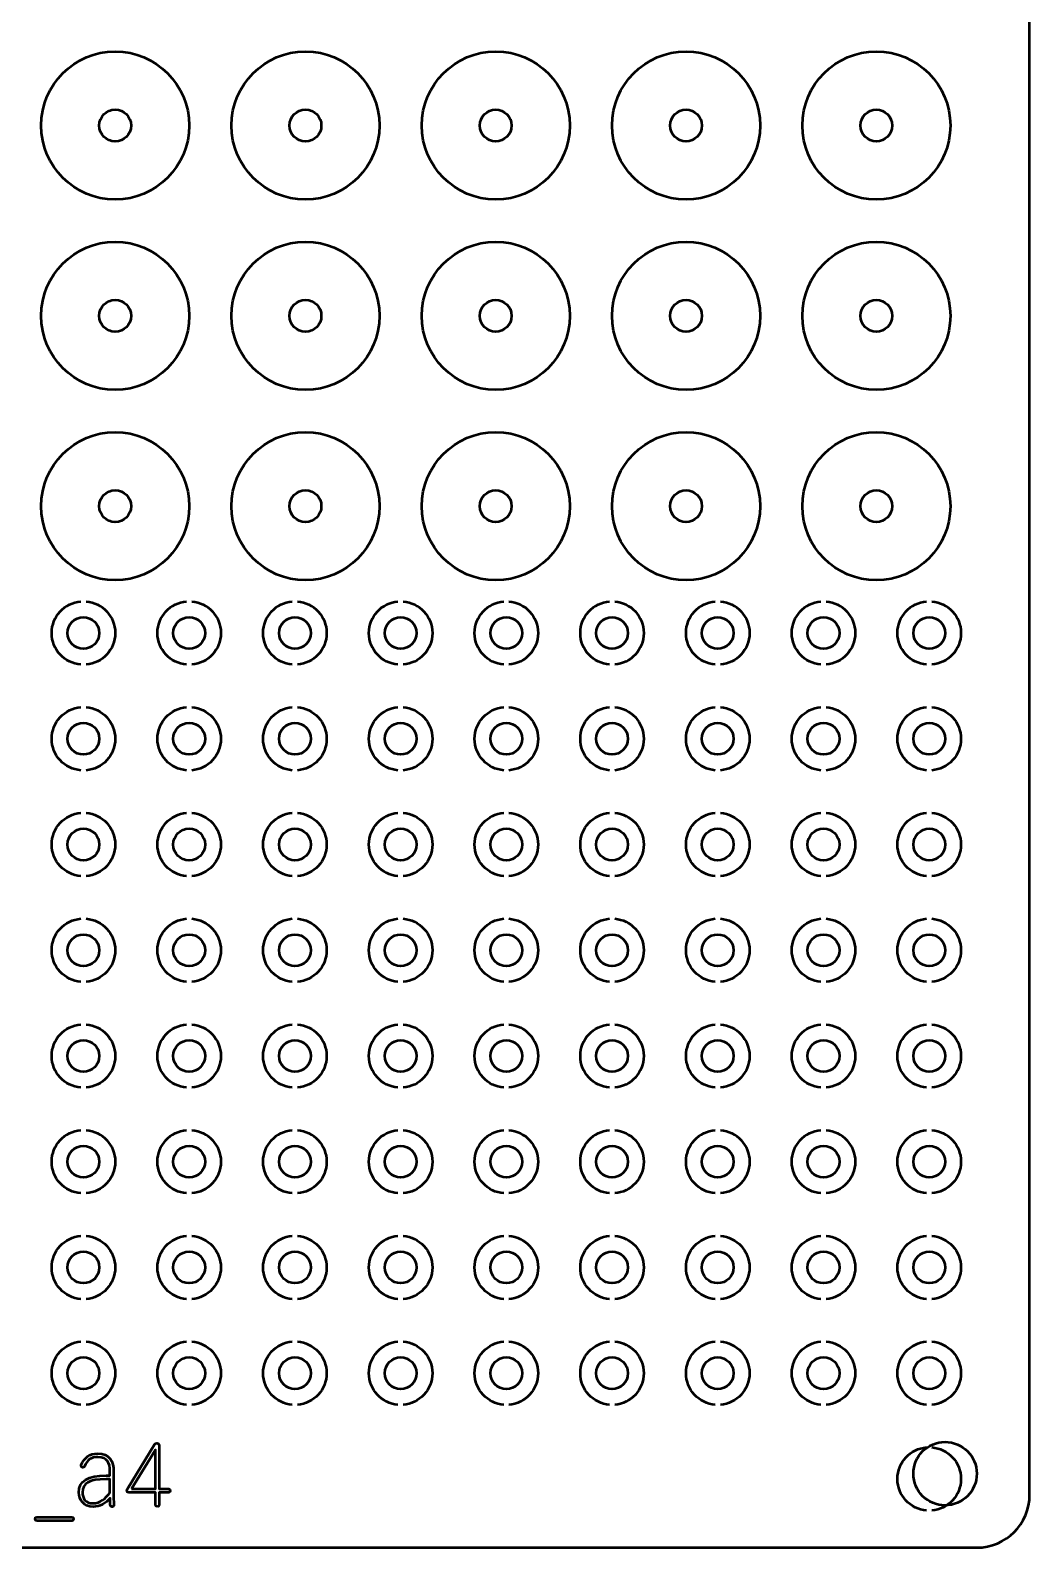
# Model space of a CAD drawing. Header units: centimetres. Extents: x -10.4 to 10.5, y -14.9 to 14.9.
# Drawn here: x 1.05 to 10.5, y -14.95 to -0.6 of the extents above; entities that cross this region are included whole.
import ezdxf

# ---------------------------------------------------------------- set-up
doc = ezdxf.new("R2010")
doc.units = ezdxf.units.CM
doc.header["$MEASUREMENT"] = 0
doc.layers.add('Layer 1', color=7, linetype='Continuous')

msp = doc.modelspace()

# ---------------------------------------------------------------- linework, layer by layer
at = {"layer": 'Layer 1', "color": 3, "lineweight": 53}
for centre in [(1.85, -1.5), (3.65, -1.5), (5.45, -1.5), (7.25, -1.5), (9.05, -1.5), (1.85, -3.3), (3.65, -3.3), (5.45, -3.3), (7.25, -3.3), (9.05, -3.3), (1.85, -5.1), (3.65, -5.1), (5.45, -5.1), (7.25, -5.1), (9.05, -5.1)]:
    msp.add_ellipse(centre, major_axis=(0, 0.7), ratio=1, dxfattribs=at)
at = {"layer": 'Layer 1', "lineweight": 53}
for centre, major_axis in [((1.85, -1.5), (0, 0.15)), ((3.65, -1.5), (0, 0.15)), ((5.45, -1.5), (0, 0.15)), ((7.25, -1.5), (0, 0.15)), ((9.05, -1.5), (0, 0.15)), ((1.85, -3.3), (0, 0.15)), ((3.65, -3.3), (0, 0.15)), ((5.45, -3.3), (0, 0.15)), ((7.25, -3.3), (0, 0.15)), ((9.05, -3.3), (0, 0.15)), ((1.85, -5.1), (0, 0.15)), ((3.65, -5.1), (0, 0.15)), ((5.45, -5.1), (0, 0.15)), ((7.25, -5.1), (0, 0.15)), ((9.05, -5.1), (0, 0.15)), ((1.55, -6.3), (0, 0.15)), ((2.55, -6.3), (0, 0.15)), ((3.55, -6.3), (0, 0.15)), ((4.55, -6.3), (0, 0.15)), ((5.55, -6.3), (0, 0.15)), ((6.55, -6.3), (0, 0.15)), ((7.55, -6.3), (0, 0.15)), ((8.55, -6.3), (0, 0.15)), ((9.55, -6.3), (0, 0.15)), ((1.55, -7.3), (0, 0.15)), ((2.55, -7.3), (0, 0.15)), ((3.55, -7.3), (0, 0.15)), ((4.55, -7.3), (0, 0.15)), ((5.55, -7.3), (0, 0.15)), ((6.55, -7.3), (0, 0.15)), ((7.55, -7.3), (0, 0.15)), ((8.55, -7.3), (0, 0.15)), ((9.55, -7.3), (0, 0.15)), ((1.55, -8.3), (0, 0.15)), ((2.55, -8.3), (0, 0.15)), ((3.55, -8.3), (0, 0.15)), ((4.55, -8.3), (0, 0.15)), ((5.55, -8.3), (0, 0.15)), ((6.55, -8.3), (0, 0.15)), ((7.55, -8.3), (0, 0.15)), ((8.55, -8.3), (0, 0.15)), ((9.55, -8.3), (0, 0.15)), ((1.55, -9.3), (0, 0.15)), ((2.55, -9.3), (0, 0.15)), ((3.55, -9.3), (0, 0.15)), ((4.55, -9.3), (0, 0.15)), ((5.55, -9.3), (0, 0.15)), ((6.55, -9.3), (0, 0.15)), ((7.55, -9.3), (0, 0.15)), ((8.55, -9.3), (0, 0.15)), ((9.55, -9.3), (0, 0.15)), ((1.55, -10.3), (0, 0.15)), ((2.55, -10.3), (0, 0.15)), ((3.55, -10.3), (0, 0.15)), ((4.55, -10.3), (0, 0.15)), ((5.55, -10.3), (0, 0.15)), ((6.55, -10.3), (0, 0.15)), ((7.55, -10.3), (0, 0.15)), ((8.55, -10.3), (0, 0.15)), ((9.55, -10.3), (0, 0.15)), ((1.55, -11.3), (0, 0.15)), ((2.55, -11.3), (0, 0.15)), ((3.55, -11.3), (0, 0.15)), ((4.55, -11.3), (0, 0.15)), ((5.55, -11.3), (0, 0.15)), ((6.55, -11.3), (0, 0.15)), ((7.55, -11.3), (0, 0.15)), ((8.55, -11.3), (0, 0.15)), ((9.55, -11.3), (0, 0.15)), ((1.55, -12.3), (0, 0.15)), ((2.55, -12.3), (0, 0.15)), ((3.55, -12.3), (0, 0.15)), ((4.55, -12.3), (0, 0.15)), ((5.55, -12.3), (0, 0.15)), ((6.55, -12.3), (0, 0.15)), ((7.55, -12.3), (0, 0.15)), ((8.55, -12.3), (0, 0.15)), ((9.55, -12.3), (0, 0.15)), ((1.55, -13.3), (0, 0.15)), ((2.55, -13.3), (0, 0.15)), ((3.55, -13.3), (0, 0.15)), ((4.55, -13.3), (0, 0.15)), ((5.55, -13.3), (0, 0.15)), ((6.55, -13.3), (0, 0.15)), ((7.55, -13.3), (0, 0.15)), ((8.55, -13.3), (0, 0.15)), ((9.55, -13.3), (0, 0.15)), ((9.7, -14.25), (0, 0.3))]:
    msp.add_ellipse(centre, major_axis=major_axis, ratio=1, dxfattribs=at)
at = {"layer": 'Layer 1', "color": 1, "lineweight": 53}
msp.add_open_spline([(-10.4, -14.45), (-10.4, -14.45), (-10.4, 14.45), (-10.4, 14.45), (-10.4, 14.45), (-10.4, 14.72614), (-10.17614, 14.95), (-9.9, 14.95), (-9.9, 14.95), (-9.9, 14.95), (10, 14.95), (10, 14.95), (10, 14.95), (10.27614, 14.95), (10.5, 14.72614), (10.5, 14.45), (10.5, 14.45), (10.5, 14.45), (10.5, -14.45), (10.5, -14.45), (10.5, -14.45), (10.5, -14.72614), (10.27614, -14.95), (10, -14.95), (10, -14.95), (10, -14.95), (-9.9, -14.95), (-9.9, -14.95), (-9.9, -14.95), (-10.17614, -14.95), (-10.4, -14.72614), (-10.4, -14.45)], degree=3, knots=[0, 0, 0, 0, 0.11111111, 0.11111111, 0.11111111, 0.11111111, 0.22222222, 0.22222222, 0.22222222, 0.22222222, 0.33333333, 0.33333333, 0.33333333, 0.33333333, 0.44444444, 0.44444444, 0.44444444, 0.44444444, 0.55555556, 0.55555556, 0.55555556, 0.55555556, 0.66666667, 0.66666667, 0.66666667, 0.66666667, 0.77777778, 0.77777778, 0.77777778, 0.77777778, 1, 1, 1, 1], dxfattribs=at)
at = {"layer": 'Layer 1', "lineweight": 53}
for points in [[(1.525, -6.59896), (1.37101, -6.58626), (1.25, -6.45727), (1.25, -6.3), (1.25, -6.3), (1.25, -6.14273), (1.37101, -6.01374), (1.525, -6.00104)], [(1.575, -6.00104), (1.72899, -6.01374), (1.85, -6.14273), (1.85, -6.3), (1.85, -6.3), (1.85, -6.45727), (1.72899, -6.58626), (1.575, -6.59896)], [(2.525, -6.59896), (2.37101, -6.58626), (2.25, -6.45727), (2.25, -6.3), (2.25, -6.3), (2.25, -6.14273), (2.37101, -6.01374), (2.525, -6.00104)], [(2.575, -6.00104), (2.72899, -6.01374), (2.85, -6.14273), (2.85, -6.3), (2.85, -6.3), (2.85, -6.45727), (2.72899, -6.58626), (2.575, -6.59896)], [(3.525, -6.59896), (3.37101, -6.58626), (3.25, -6.45727), (3.25, -6.3), (3.25, -6.3), (3.25, -6.14273), (3.37101, -6.01374), (3.525, -6.00104)], [(3.575, -6.00104), (3.72899, -6.01374), (3.85, -6.14273), (3.85, -6.3), (3.85, -6.3), (3.85, -6.45727), (3.72899, -6.58626), (3.575, -6.59896)], [(4.525, -6.59896), (4.37101, -6.58626), (4.25, -6.45727), (4.25, -6.3), (4.25, -6.3), (4.25, -6.14273), (4.37101, -6.01374), (4.525, -6.00104)], [(4.575, -6.00104), (4.72899, -6.01374), (4.85, -6.14273), (4.85, -6.3), (4.85, -6.3), (4.85, -6.45727), (4.72899, -6.58626), (4.575, -6.59896)], [(5.525, -6.59896), (5.37101, -6.58626), (5.25, -6.45727), (5.25, -6.3), (5.25, -6.3), (5.25, -6.14273), (5.37101, -6.01374), (5.525, -6.00104)], [(5.575, -6.00104), (5.72899, -6.01374), (5.85, -6.14273), (5.85, -6.3), (5.85, -6.3), (5.85, -6.45727), (5.72899, -6.58626), (5.575, -6.59896)], [(6.525, -6.59896), (6.37101, -6.58626), (6.25, -6.45727), (6.25, -6.3), (6.25, -6.3), (6.25, -6.14273), (6.37101, -6.01374), (6.525, -6.00104)], [(6.575, -6.00104), (6.72899, -6.01374), (6.85, -6.14273), (6.85, -6.3), (6.85, -6.3), (6.85, -6.45727), (6.72899, -6.58626), (6.575, -6.59896)], [(7.525, -6.59896), (7.37101, -6.58626), (7.25, -6.45727), (7.25, -6.3), (7.25, -6.3), (7.25, -6.14273), (7.37101, -6.01374), (7.525, -6.00104)], [(7.575, -6.00104), (7.72899, -6.01374), (7.85, -6.14273), (7.85, -6.3), (7.85, -6.3), (7.85, -6.45727), (7.72899, -6.58626), (7.575, -6.59896)], [(8.525, -6.59896), (8.37101, -6.58626), (8.25, -6.45727), (8.25, -6.3), (8.25, -6.3), (8.25, -6.14273), (8.37101, -6.01374), (8.525, -6.00104)], [(8.575, -6.00104), (8.72899, -6.01374), (8.85, -6.14273), (8.85, -6.3), (8.85, -6.3), (8.85, -6.45727), (8.72899, -6.58626), (8.575, -6.59896)], [(9.525, -6.59896), (9.37101, -6.58626), (9.25, -6.45727), (9.25, -6.3), (9.25, -6.3), (9.25, -6.14273), (9.37101, -6.01374), (9.525, -6.00104)], [(9.575, -6.00104), (9.72899, -6.01374), (9.85, -6.14273), (9.85, -6.3), (9.85, -6.3), (9.85, -6.45727), (9.72899, -6.58626), (9.575, -6.59896)], [(1.525, -7.59896), (1.37101, -7.58626), (1.25, -7.45727), (1.25, -7.3), (1.25, -7.3), (1.25, -7.14273), (1.37101, -7.01374), (1.525, -7.00104)], [(1.575, -7.00104), (1.72899, -7.01374), (1.85, -7.14273), (1.85, -7.3), (1.85, -7.3), (1.85, -7.45727), (1.72899, -7.58626), (1.575, -7.59896)], [(2.525, -7.59896), (2.37101, -7.58626), (2.25, -7.45727), (2.25, -7.3), (2.25, -7.3), (2.25, -7.14273), (2.37101, -7.01374), (2.525, -7.00104)], [(2.575, -7.00104), (2.72899, -7.01374), (2.85, -7.14273), (2.85, -7.3), (2.85, -7.3), (2.85, -7.45727), (2.72899, -7.58626), (2.575, -7.59896)], [(3.525, -7.59896), (3.37101, -7.58626), (3.25, -7.45727), (3.25, -7.3), (3.25, -7.3), (3.25, -7.14273), (3.37101, -7.01374), (3.525, -7.00104)], [(3.575, -7.00104), (3.72899, -7.01374), (3.85, -7.14273), (3.85, -7.3), (3.85, -7.3), (3.85, -7.45727), (3.72899, -7.58626), (3.575, -7.59896)], [(4.525, -7.59896), (4.37101, -7.58626), (4.25, -7.45727), (4.25, -7.3), (4.25, -7.3), (4.25, -7.14273), (4.37101, -7.01374), (4.525, -7.00104)], [(4.575, -7.00104), (4.72899, -7.01374), (4.85, -7.14273), (4.85, -7.3), (4.85, -7.3), (4.85, -7.45727), (4.72899, -7.58626), (4.575, -7.59896)], [(5.525, -7.59896), (5.37101, -7.58626), (5.25, -7.45727), (5.25, -7.3), (5.25, -7.3), (5.25, -7.14273), (5.37101, -7.01374), (5.525, -7.00104)], [(5.575, -7.00104), (5.72899, -7.01374), (5.85, -7.14273), (5.85, -7.3), (5.85, -7.3), (5.85, -7.45727), (5.72899, -7.58626), (5.575, -7.59896)], [(6.525, -7.59896), (6.37101, -7.58626), (6.25, -7.45727), (6.25, -7.3), (6.25, -7.3), (6.25, -7.14273), (6.37101, -7.01374), (6.525, -7.00104)], [(6.575, -7.00104), (6.72899, -7.01374), (6.85, -7.14273), (6.85, -7.3), (6.85, -7.3), (6.85, -7.45727), (6.72899, -7.58626), (6.575, -7.59896)], [(7.525, -7.59896), (7.37101, -7.58626), (7.25, -7.45727), (7.25, -7.3), (7.25, -7.3), (7.25, -7.14273), (7.37101, -7.01374), (7.525, -7.00104)], [(7.575, -7.00104), (7.72899, -7.01374), (7.85, -7.14273), (7.85, -7.3), (7.85, -7.3), (7.85, -7.45727), (7.72899, -7.58626), (7.575, -7.59896)], [(8.525, -7.59896), (8.37101, -7.58626), (8.25, -7.45727), (8.25, -7.3), (8.25, -7.3), (8.25, -7.14273), (8.37101, -7.01374), (8.525, -7.00104)], [(8.575, -7.00104), (8.72899, -7.01374), (8.85, -7.14273), (8.85, -7.3), (8.85, -7.3), (8.85, -7.45727), (8.72899, -7.58626), (8.575, -7.59896)], [(9.525, -7.59896), (9.37101, -7.58626), (9.25, -7.45727), (9.25, -7.3), (9.25, -7.3), (9.25, -7.14273), (9.37101, -7.01374), (9.525, -7.00104)], [(9.575, -7.00104), (9.72899, -7.01374), (9.85, -7.14273), (9.85, -7.3), (9.85, -7.3), (9.85, -7.45727), (9.72899, -7.58626), (9.575, -7.59896)], [(1.525, -8.59896), (1.37101, -8.58626), (1.25, -8.45727), (1.25, -8.3), (1.25, -8.3), (1.25, -8.14273), (1.37101, -8.01374), (1.525, -8.00104)], [(1.575, -8.00104), (1.72899, -8.01374), (1.85, -8.14273), (1.85, -8.3), (1.85, -8.3), (1.85, -8.45727), (1.72899, -8.58626), (1.575, -8.59896)], [(2.525, -8.59896), (2.37101, -8.58626), (2.25, -8.45727), (2.25, -8.3), (2.25, -8.3), (2.25, -8.14273), (2.37101, -8.01374), (2.525, -8.00104)], [(2.575, -8.00104), (2.72899, -8.01374), (2.85, -8.14273), (2.85, -8.3), (2.85, -8.3), (2.85, -8.45727), (2.72899, -8.58626), (2.575, -8.59896)], [(3.525, -8.59896), (3.37101, -8.58626), (3.25, -8.45727), (3.25, -8.3), (3.25, -8.3), (3.25, -8.14273), (3.37101, -8.01374), (3.525, -8.00104)], [(3.575, -8.00104), (3.72899, -8.01374), (3.85, -8.14273), (3.85, -8.3), (3.85, -8.3), (3.85, -8.45727), (3.72899, -8.58626), (3.575, -8.59896)], [(4.525, -8.59896), (4.37101, -8.58626), (4.25, -8.45727), (4.25, -8.3), (4.25, -8.3), (4.25, -8.14273), (4.37101, -8.01374), (4.525, -8.00104)], [(4.575, -8.00104), (4.72899, -8.01374), (4.85, -8.14273), (4.85, -8.3), (4.85, -8.3), (4.85, -8.45727), (4.72899, -8.58626), (4.575, -8.59896)], [(5.525, -8.59896), (5.37101, -8.58626), (5.25, -8.45727), (5.25, -8.3), (5.25, -8.3), (5.25, -8.14273), (5.37101, -8.01374), (5.525, -8.00104)], [(5.575, -8.00104), (5.72899, -8.01374), (5.85, -8.14273), (5.85, -8.3), (5.85, -8.3), (5.85, -8.45727), (5.72899, -8.58626), (5.575, -8.59896)], [(6.525, -8.59896), (6.37101, -8.58626), (6.25, -8.45727), (6.25, -8.3), (6.25, -8.3), (6.25, -8.14273), (6.37101, -8.01374), (6.525, -8.00104)], [(6.575, -8.00104), (6.72899, -8.01374), (6.85, -8.14273), (6.85, -8.3), (6.85, -8.3), (6.85, -8.45727), (6.72899, -8.58626), (6.575, -8.59896)], [(7.525, -8.59896), (7.37101, -8.58626), (7.25, -8.45727), (7.25, -8.3), (7.25, -8.3), (7.25, -8.14273), (7.37101, -8.01374), (7.525, -8.00104)], [(7.575, -8.00104), (7.72899, -8.01374), (7.85, -8.14273), (7.85, -8.3), (7.85, -8.3), (7.85, -8.45727), (7.72899, -8.58626), (7.575, -8.59896)], [(8.525, -8.59896), (8.37101, -8.58626), (8.25, -8.45727), (8.25, -8.3), (8.25, -8.3), (8.25, -8.14273), (8.37101, -8.01374), (8.525, -8.00104)], [(8.575, -8.00104), (8.72899, -8.01374), (8.85, -8.14273), (8.85, -8.3), (8.85, -8.3), (8.85, -8.45727), (8.72899, -8.58626), (8.575, -8.59896)], [(9.525, -8.59896), (9.37101, -8.58626), (9.25, -8.45727), (9.25, -8.3), (9.25, -8.3), (9.25, -8.14273), (9.37101, -8.01374), (9.525, -8.00104)], [(9.575, -8.00104), (9.72899, -8.01374), (9.85, -8.14273), (9.85, -8.3), (9.85, -8.3), (9.85, -8.45727), (9.72899, -8.58626), (9.575, -8.59896)], [(1.525, -9.59896), (1.37101, -9.58626), (1.25, -9.45727), (1.25, -9.3), (1.25, -9.3), (1.25, -9.14273), (1.37101, -9.01374), (1.525, -9.00104)], [(1.575, -9.00104), (1.72899, -9.01374), (1.85, -9.14273), (1.85, -9.3), (1.85, -9.3), (1.85, -9.45727), (1.72899, -9.58626), (1.575, -9.59896)], [(2.525, -9.59896), (2.37101, -9.58626), (2.25, -9.45727), (2.25, -9.3), (2.25, -9.3), (2.25, -9.14273), (2.37101, -9.01374), (2.525, -9.00104)], [(2.575, -9.00104), (2.72899, -9.01374), (2.85, -9.14273), (2.85, -9.3), (2.85, -9.3), (2.85, -9.45727), (2.72899, -9.58626), (2.575, -9.59896)], [(3.525, -9.59896), (3.37101, -9.58626), (3.25, -9.45727), (3.25, -9.3), (3.25, -9.3), (3.25, -9.14273), (3.37101, -9.01374), (3.525, -9.00104)], [(3.575, -9.00104), (3.72899, -9.01374), (3.85, -9.14273), (3.85, -9.3), (3.85, -9.3), (3.85, -9.45727), (3.72899, -9.58626), (3.575, -9.59896)], [(4.525, -9.59896), (4.37101, -9.58626), (4.25, -9.45727), (4.25, -9.3), (4.25, -9.3), (4.25, -9.14273), (4.37101, -9.01374), (4.525, -9.00104)], [(4.575, -9.00104), (4.72899, -9.01374), (4.85, -9.14273), (4.85, -9.3), (4.85, -9.3), (4.85, -9.45727), (4.72899, -9.58626), (4.575, -9.59896)], [(5.525, -9.59896), (5.37101, -9.58626), (5.25, -9.45727), (5.25, -9.3), (5.25, -9.3), (5.25, -9.14273), (5.37101, -9.01374), (5.525, -9.00104)], [(5.575, -9.00104), (5.72899, -9.01374), (5.85, -9.14273), (5.85, -9.3), (5.85, -9.3), (5.85, -9.45727), (5.72899, -9.58626), (5.575, -9.59896)], [(6.525, -9.59896), (6.37101, -9.58626), (6.25, -9.45727), (6.25, -9.3), (6.25, -9.3), (6.25, -9.14273), (6.37101, -9.01374), (6.525, -9.00104)], [(6.575, -9.00104), (6.72899, -9.01374), (6.85, -9.14273), (6.85, -9.3), (6.85, -9.3), (6.85, -9.45727), (6.72899, -9.58626), (6.575, -9.59896)], [(7.525, -9.59896), (7.37101, -9.58626), (7.25, -9.45727), (7.25, -9.3), (7.25, -9.3), (7.25, -9.14273), (7.37101, -9.01374), (7.525, -9.00104)], [(7.575, -9.00104), (7.72899, -9.01374), (7.85, -9.14273), (7.85, -9.3), (7.85, -9.3), (7.85, -9.45727), (7.72899, -9.58626), (7.575, -9.59896)], [(8.525, -9.59896), (8.37101, -9.58626), (8.25, -9.45727), (8.25, -9.3), (8.25, -9.3), (8.25, -9.14273), (8.37101, -9.01374), (8.525, -9.00104)], [(8.575, -9.00104), (8.72899, -9.01374), (8.85, -9.14273), (8.85, -9.3), (8.85, -9.3), (8.85, -9.45727), (8.72899, -9.58626), (8.575, -9.59896)], [(9.525, -9.59896), (9.37101, -9.58626), (9.25, -9.45727), (9.25, -9.3), (9.25, -9.3), (9.25, -9.14273), (9.37101, -9.01374), (9.525, -9.00104)], [(9.575, -9.00104), (9.72899, -9.01374), (9.85, -9.14273), (9.85, -9.3), (9.85, -9.3), (9.85, -9.45727), (9.72899, -9.58626), (9.575, -9.59896)], [(1.525, -10.59896), (1.37101, -10.58626), (1.25, -10.45727), (1.25, -10.3), (1.25, -10.3), (1.25, -10.14273), (1.37101, -10.01374), (1.525, -10.00104)], [(1.575, -10.00104), (1.72899, -10.01374), (1.85, -10.14273), (1.85, -10.3), (1.85, -10.3), (1.85, -10.45727), (1.72899, -10.58626), (1.575, -10.59896)], [(2.525, -10.59896), (2.37101, -10.58626), (2.25, -10.45727), (2.25, -10.3), (2.25, -10.3), (2.25, -10.14273), (2.37101, -10.01374), (2.525, -10.00104)], [(2.575, -10.00104), (2.72899, -10.01374), (2.85, -10.14273), (2.85, -10.3), (2.85, -10.3), (2.85, -10.45727), (2.72899, -10.58626), (2.575, -10.59896)], [(3.525, -10.59896), (3.37101, -10.58626), (3.25, -10.45727), (3.25, -10.3), (3.25, -10.3), (3.25, -10.14273), (3.37101, -10.01374), (3.525, -10.00104)], [(3.575, -10.00104), (3.72899, -10.01374), (3.85, -10.14273), (3.85, -10.3), (3.85, -10.3), (3.85, -10.45727), (3.72899, -10.58626), (3.575, -10.59896)], [(4.525, -10.59896), (4.37101, -10.58626), (4.25, -10.45727), (4.25, -10.3), (4.25, -10.3), (4.25, -10.14273), (4.37101, -10.01374), (4.525, -10.00104)], [(4.575, -10.00104), (4.72899, -10.01374), (4.85, -10.14273), (4.85, -10.3), (4.85, -10.3), (4.85, -10.45727), (4.72899, -10.58626), (4.575, -10.59896)], [(5.525, -10.59896), (5.37101, -10.58626), (5.25, -10.45727), (5.25, -10.3), (5.25, -10.3), (5.25, -10.14273), (5.37101, -10.01374), (5.525, -10.00104)], [(5.575, -10.00104), (5.72899, -10.01374), (5.85, -10.14273), (5.85, -10.3), (5.85, -10.3), (5.85, -10.45727), (5.72899, -10.58626), (5.575, -10.59896)], [(6.525, -10.59896), (6.37101, -10.58626), (6.25, -10.45727), (6.25, -10.3), (6.25, -10.3), (6.25, -10.14273), (6.37101, -10.01374), (6.525, -10.00104)], [(6.575, -10.00104), (6.72899, -10.01374), (6.85, -10.14273), (6.85, -10.3), (6.85, -10.3), (6.85, -10.45727), (6.72899, -10.58626), (6.575, -10.59896)], [(7.525, -10.59896), (7.37101, -10.58626), (7.25, -10.45727), (7.25, -10.3), (7.25, -10.3), (7.25, -10.14273), (7.37101, -10.01374), (7.525, -10.00104)], [(7.575, -10.00104), (7.72899, -10.01374), (7.85, -10.14273), (7.85, -10.3), (7.85, -10.3), (7.85, -10.45727), (7.72899, -10.58626), (7.575, -10.59896)], [(8.525, -10.59896), (8.37101, -10.58626), (8.25, -10.45727), (8.25, -10.3), (8.25, -10.3), (8.25, -10.14273), (8.37101, -10.01374), (8.525, -10.00104)], [(8.575, -10.00104), (8.72899, -10.01374), (8.85, -10.14273), (8.85, -10.3), (8.85, -10.3), (8.85, -10.45727), (8.72899, -10.58626), (8.575, -10.59896)], [(9.525, -10.59896), (9.37101, -10.58626), (9.25, -10.45727), (9.25, -10.3), (9.25, -10.3), (9.25, -10.14273), (9.37101, -10.01374), (9.525, -10.00104)], [(9.575, -10.00104), (9.72899, -10.01374), (9.85, -10.14273), (9.85, -10.3), (9.85, -10.3), (9.85, -10.45727), (9.72899, -10.58626), (9.575, -10.59896)], [(1.525, -11.59896), (1.37101, -11.58626), (1.25, -11.45727), (1.25, -11.3), (1.25, -11.3), (1.25, -11.14273), (1.37101, -11.01374), (1.525, -11.00104)], [(1.575, -11.00104), (1.72899, -11.01374), (1.85, -11.14273), (1.85, -11.3), (1.85, -11.3), (1.85, -11.45727), (1.72899, -11.58626), (1.575, -11.59896)], [(2.525, -11.59896), (2.37101, -11.58626), (2.25, -11.45727), (2.25, -11.3), (2.25, -11.3), (2.25, -11.14273), (2.37101, -11.01374), (2.525, -11.00104)], [(2.575, -11.00104), (2.72899, -11.01374), (2.85, -11.14273), (2.85, -11.3), (2.85, -11.3), (2.85, -11.45727), (2.72899, -11.58626), (2.575, -11.59896)], [(3.525, -11.59896), (3.37101, -11.58626), (3.25, -11.45727), (3.25, -11.3), (3.25, -11.3), (3.25, -11.14273), (3.37101, -11.01374), (3.525, -11.00104)], [(3.575, -11.00104), (3.72899, -11.01374), (3.85, -11.14273), (3.85, -11.3), (3.85, -11.3), (3.85, -11.45727), (3.72899, -11.58626), (3.575, -11.59896)], [(4.525, -11.59896), (4.37101, -11.58626), (4.25, -11.45727), (4.25, -11.3), (4.25, -11.3), (4.25, -11.14273), (4.37101, -11.01374), (4.525, -11.00104)], [(4.575, -11.00104), (4.72899, -11.01374), (4.85, -11.14273), (4.85, -11.3), (4.85, -11.3), (4.85, -11.45727), (4.72899, -11.58626), (4.575, -11.59896)], [(5.525, -11.59896), (5.37101, -11.58626), (5.25, -11.45727), (5.25, -11.3), (5.25, -11.3), (5.25, -11.14273), (5.37101, -11.01374), (5.525, -11.00104)], [(5.575, -11.00104), (5.72899, -11.01374), (5.85, -11.14273), (5.85, -11.3), (5.85, -11.3), (5.85, -11.45727), (5.72899, -11.58626), (5.575, -11.59896)], [(6.525, -11.59896), (6.37101, -11.58626), (6.25, -11.45727), (6.25, -11.3), (6.25, -11.3), (6.25, -11.14273), (6.37101, -11.01374), (6.525, -11.00104)], [(6.575, -11.00104), (6.72899, -11.01374), (6.85, -11.14273), (6.85, -11.3), (6.85, -11.3), (6.85, -11.45727), (6.72899, -11.58626), (6.575, -11.59896)], [(7.525, -11.59896), (7.37101, -11.58626), (7.25, -11.45727), (7.25, -11.3), (7.25, -11.3), (7.25, -11.14273), (7.37101, -11.01374), (7.525, -11.00104)], [(7.575, -11.00104), (7.72899, -11.01374), (7.85, -11.14273), (7.85, -11.3), (7.85, -11.3), (7.85, -11.45727), (7.72899, -11.58626), (7.575, -11.59896)], [(8.525, -11.59896), (8.37101, -11.58626), (8.25, -11.45727), (8.25, -11.3), (8.25, -11.3), (8.25, -11.14273), (8.37101, -11.01374), (8.525, -11.00104)], [(8.575, -11.00104), (8.72899, -11.01374), (8.85, -11.14273), (8.85, -11.3), (8.85, -11.3), (8.85, -11.45727), (8.72899, -11.58626), (8.575, -11.59896)], [(9.525, -11.59896), (9.37101, -11.58626), (9.25, -11.45727), (9.25, -11.3), (9.25, -11.3), (9.25, -11.14273), (9.37101, -11.01374), (9.525, -11.00104)], [(9.575, -11.00104), (9.72899, -11.01374), (9.85, -11.14273), (9.85, -11.3), (9.85, -11.3), (9.85, -11.45727), (9.72899, -11.58626), (9.575, -11.59896)], [(1.525, -12.59896), (1.37101, -12.58626), (1.25, -12.45727), (1.25, -12.3), (1.25, -12.3), (1.25, -12.14273), (1.37101, -12.01374), (1.525, -12.00104)], [(1.575, -12.00104), (1.72899, -12.01374), (1.85, -12.14273), (1.85, -12.3), (1.85, -12.3), (1.85, -12.45727), (1.72899, -12.58626), (1.575, -12.59896)], [(2.525, -12.59896), (2.37101, -12.58626), (2.25, -12.45727), (2.25, -12.3), (2.25, -12.3), (2.25, -12.14273), (2.37101, -12.01374), (2.525, -12.00104)], [(2.575, -12.00104), (2.72899, -12.01374), (2.85, -12.14273), (2.85, -12.3), (2.85, -12.3), (2.85, -12.45727), (2.72899, -12.58626), (2.575, -12.59896)], [(3.525, -12.59896), (3.37101, -12.58626), (3.25, -12.45727), (3.25, -12.3), (3.25, -12.3), (3.25, -12.14273), (3.37101, -12.01374), (3.525, -12.00104)], [(3.575, -12.00104), (3.72899, -12.01374), (3.85, -12.14273), (3.85, -12.3), (3.85, -12.3), (3.85, -12.45727), (3.72899, -12.58626), (3.575, -12.59896)], [(4.525, -12.59896), (4.37101, -12.58626), (4.25, -12.45727), (4.25, -12.3), (4.25, -12.3), (4.25, -12.14273), (4.37101, -12.01374), (4.525, -12.00104)], [(4.575, -12.00104), (4.72899, -12.01374), (4.85, -12.14273), (4.85, -12.3), (4.85, -12.3), (4.85, -12.45727), (4.72899, -12.58626), (4.575, -12.59896)], [(5.525, -12.59896), (5.37101, -12.58626), (5.25, -12.45727), (5.25, -12.3), (5.25, -12.3), (5.25, -12.14273), (5.37101, -12.01374), (5.525, -12.00104)], [(5.575, -12.00104), (5.72899, -12.01374), (5.85, -12.14273), (5.85, -12.3), (5.85, -12.3), (5.85, -12.45727), (5.72899, -12.58626), (5.575, -12.59896)], [(6.525, -12.59896), (6.37101, -12.58626), (6.25, -12.45727), (6.25, -12.3), (6.25, -12.3), (6.25, -12.14273), (6.37101, -12.01374), (6.525, -12.00104)], [(6.575, -12.00104), (6.72899, -12.01374), (6.85, -12.14273), (6.85, -12.3), (6.85, -12.3), (6.85, -12.45727), (6.72899, -12.58626), (6.575, -12.59896)], [(7.525, -12.59896), (7.37101, -12.58626), (7.25, -12.45727), (7.25, -12.3), (7.25, -12.3), (7.25, -12.14273), (7.37101, -12.01374), (7.525, -12.00104)], [(7.575, -12.00104), (7.72899, -12.01374), (7.85, -12.14273), (7.85, -12.3), (7.85, -12.3), (7.85, -12.45727), (7.72899, -12.58626), (7.575, -12.59896)], [(8.525, -12.59896), (8.37101, -12.58626), (8.25, -12.45727), (8.25, -12.3), (8.25, -12.3), (8.25, -12.14273), (8.37101, -12.01374), (8.525, -12.00104)], [(8.575, -12.00104), (8.72899, -12.01374), (8.85, -12.14273), (8.85, -12.3), (8.85, -12.3), (8.85, -12.45727), (8.72899, -12.58626), (8.575, -12.59896)], [(9.525, -12.59896), (9.37101, -12.58626), (9.25, -12.45727), (9.25, -12.3), (9.25, -12.3), (9.25, -12.14273), (9.37101, -12.01374), (9.525, -12.00104)], [(9.575, -12.00104), (9.72899, -12.01374), (9.85, -12.14273), (9.85, -12.3), (9.85, -12.3), (9.85, -12.45727), (9.72899, -12.58626), (9.575, -12.59896)], [(1.525, -13.59896), (1.37101, -13.58626), (1.25, -13.45727), (1.25, -13.3), (1.25, -13.3), (1.25, -13.14273), (1.37101, -13.01374), (1.525, -13.00104)], [(1.575, -13.00104), (1.72899, -13.01374), (1.85, -13.14273), (1.85, -13.3), (1.85, -13.3), (1.85, -13.45727), (1.72899, -13.58626), (1.575, -13.59896)], [(2.525, -13.59896), (2.37101, -13.58626), (2.25, -13.45727), (2.25, -13.3), (2.25, -13.3), (2.25, -13.14273), (2.37101, -13.01374), (2.525, -13.00104)], [(2.575, -13.00104), (2.72899, -13.01374), (2.85, -13.14273), (2.85, -13.3), (2.85, -13.3), (2.85, -13.45727), (2.72899, -13.58626), (2.575, -13.59896)], [(3.525, -13.59896), (3.37101, -13.58626), (3.25, -13.45727), (3.25, -13.3), (3.25, -13.3), (3.25, -13.14273), (3.37101, -13.01374), (3.525, -13.00104)], [(3.575, -13.00104), (3.72899, -13.01374), (3.85, -13.14273), (3.85, -13.3), (3.85, -13.3), (3.85, -13.45727), (3.72899, -13.58626), (3.575, -13.59896)], [(4.525, -13.59896), (4.37101, -13.58626), (4.25, -13.45727), (4.25, -13.3), (4.25, -13.3), (4.25, -13.14273), (4.37101, -13.01374), (4.525, -13.00104)], [(4.575, -13.00104), (4.72899, -13.01374), (4.85, -13.14273), (4.85, -13.3), (4.85, -13.3), (4.85, -13.45727), (4.72899, -13.58626), (4.575, -13.59896)], [(5.525, -13.59896), (5.37101, -13.58626), (5.25, -13.45727), (5.25, -13.3), (5.25, -13.3), (5.25, -13.14273), (5.37101, -13.01374), (5.525, -13.00104)], [(5.575, -13.00104), (5.72899, -13.01374), (5.85, -13.14273), (5.85, -13.3), (5.85, -13.3), (5.85, -13.45727), (5.72899, -13.58626), (5.575, -13.59896)], [(6.525, -13.59896), (6.37101, -13.58626), (6.25, -13.45727), (6.25, -13.3), (6.25, -13.3), (6.25, -13.14273), (6.37101, -13.01374), (6.525, -13.00104)], [(6.575, -13.00104), (6.72899, -13.01374), (6.85, -13.14273), (6.85, -13.3), (6.85, -13.3), (6.85, -13.45727), (6.72899, -13.58626), (6.575, -13.59896)], [(7.525, -13.59896), (7.37101, -13.58626), (7.25, -13.45727), (7.25, -13.3), (7.25, -13.3), (7.25, -13.14273), (7.37101, -13.01374), (7.525, -13.00104)], [(7.575, -13.00104), (7.72899, -13.01374), (7.85, -13.14273), (7.85, -13.3), (7.85, -13.3), (7.85, -13.45727), (7.72899, -13.58626), (7.575, -13.59896)], [(8.525, -13.59896), (8.37101, -13.58626), (8.25, -13.45727), (8.25, -13.3), (8.25, -13.3), (8.25, -13.14273), (8.37101, -13.01374), (8.525, -13.00104)], [(8.575, -13.00104), (8.72899, -13.01374), (8.85, -13.14273), (8.85, -13.3), (8.85, -13.3), (8.85, -13.45727), (8.72899, -13.58626), (8.575, -13.59896)], [(9.525, -13.59896), (9.37101, -13.58626), (9.25, -13.45727), (9.25, -13.3), (9.25, -13.3), (9.25, -13.14273), (9.37101, -13.01374), (9.525, -13.00104)], [(9.575, -13.00104), (9.72899, -13.01374), (9.85, -13.14273), (9.85, -13.3), (9.85, -13.3), (9.85, -13.45727), (9.72899, -13.58626), (9.575, -13.59896)], [(9.525, -14.59896), (9.37101, -14.58626), (9.25, -14.45727), (9.25, -14.3), (9.25, -14.3), (9.25, -14.14273), (9.37101, -14.01374), (9.525, -14.00104)], [(9.575, -14.00104), (9.72899, -14.01374), (9.85, -14.14273), (9.85, -14.3), (9.85, -14.3), (9.85, -14.45727), (9.72899, -14.58626), (9.575, -14.59896)]]:
    msp.add_open_spline(points, degree=3, knots=[0, 0, 0, 0, 0.33333333, 0.33333333, 0.33333333, 0.33333333, 1, 1, 1, 1], dxfattribs=at)
at = {"layer": 'Layer 1', "color": 5, "lineweight": 53}
for points, knots in [([(1.64153, -14.56365), (1.70587, -14.56365), (1.75837, -14.52979), (1.80155, -14.48237), (1.80155, -14.48237), (1.80155, -14.50608), (1.80239, -14.52979), (1.80409, -14.54757), (1.80409, -14.54757), (1.80493, -14.55688), (1.81171, -14.56365), (1.82102, -14.56365), (1.82102, -14.56365), (1.83033, -14.56365), (1.83795, -14.55603), (1.83795, -14.54672), (1.83795, -14.54672), (1.83795, -14.54672), (1.83795, -14.54587), (1.83795, -14.54503), (1.83795, -14.54503), (1.83795, -14.54503), (1.83795, -14.54503), (1.83795, -14.54503), (1.83795, -14.54503), (1.83541, -14.51455), (1.83457, -14.46459), (1.83457, -14.42988), (1.83457, -14.42988), (1.83457, -14.42988), (1.83457, -14.22668), (1.83457, -14.22668), (1.83457, -14.22668), (1.83457, -14.13863), (1.79731, -14.05988), (1.6864, -14.05988), (1.6864, -14.05988), (1.60681, -14.05988), (1.5594, -14.09714), (1.52892, -14.16741), (1.52892, -14.16741), (1.52807, -14.16911), (1.52723, -14.17165), (1.52723, -14.17419), (1.52723, -14.17419), (1.52723, -14.1835), (1.53485, -14.19112), (1.54416, -14.19112), (1.54416, -14.19112), (1.55093, -14.19112), (1.55771, -14.18689), (1.5594, -14.18096), (1.5594, -14.18096), (1.58649, -14.12), (1.62036, -14.09375), (1.6864, -14.09375), (1.6864, -14.09375), (1.77445, -14.09375), (1.8007, -14.14879), (1.8007, -14.22668), (1.8007, -14.22668), (1.8007, -14.22668), (1.8007, -14.26901), (1.8007, -14.26901), (1.8007, -14.26901), (1.8007, -14.26901), (1.76599, -14.26901), (1.76599, -14.26901), (1.76599, -14.26901), (1.58819, -14.26901), (1.50691, -14.31897), (1.50691, -14.42734), (1.50691, -14.42734), (1.50691, -14.49592), (1.55009, -14.56365), (1.64153, -14.56365)], [0, 0, 0, 0, 0.05, 0.05, 0.05, 0.05, 0.1, 0.1, 0.1, 0.1, 0.15, 0.15, 0.15, 0.15, 0.2, 0.2, 0.2, 0.2, 0.25, 0.25, 0.25, 0.25, 0.3, 0.3, 0.3, 0.3, 0.35, 0.35, 0.35, 0.35, 0.4, 0.4, 0.4, 0.4, 0.45, 0.45, 0.45, 0.45, 0.5, 0.5, 0.5, 0.5, 0.55, 0.55, 0.55, 0.55, 0.6, 0.6, 0.6, 0.6, 0.65, 0.65, 0.65, 0.65, 0.7, 0.7, 0.7, 0.7, 0.75, 0.75, 0.75, 0.75, 0.8, 0.8, 0.8, 0.8, 0.85, 0.85, 0.85, 0.85, 0.9, 0.9, 0.9, 0.9, 1, 1, 1, 1]), ([(2.24859, -14.56365), (2.2579, -14.56365), (2.26552, -14.55603), (2.26552, -14.54672), (2.26552, -14.54672), (2.26552, -14.54672), (2.26552, -14.42819), (2.26552, -14.42819), (2.26552, -14.42819), (2.26552, -14.42819), (2.35358, -14.42819), (2.35358, -14.42819), (2.35358, -14.42819), (2.36289, -14.42819), (2.37051, -14.42057), (2.37051, -14.41125), (2.37051, -14.41125), (2.37051, -14.40194), (2.36289, -14.39432), (2.35358, -14.39432), (2.35358, -14.39432), (2.35358, -14.39432), (2.26552, -14.39432), (2.26552, -14.39432), (2.26552, -14.39432), (2.26552, -14.39432), (2.26552, -13.97945), (2.26552, -13.97945), (2.26552, -13.97945), (2.26552, -13.96844), (2.25959, -13.96252), (2.24859, -13.96252), (2.24859, -13.96252), (2.24859, -13.96252), (2.24351, -13.96252), (2.24351, -13.96252), (2.24351, -13.96252), (2.23419, -13.96252), (2.22827, -13.9659), (2.22319, -13.97437), (2.22319, -13.97437), (2.22319, -13.97437), (1.96665, -14.39347), (1.96665, -14.39347), (1.96665, -14.39347), (1.96241, -14.40025), (1.96072, -14.40617), (1.96072, -14.41464), (1.96072, -14.41464), (1.96072, -14.41464), (1.96072, -14.41549), (1.96072, -14.41549), (1.96072, -14.41549), (1.96072, -14.42395), (1.96665, -14.42819), (1.97765, -14.42819), (1.97765, -14.42819), (1.97765, -14.42819), (2.23165, -14.42819), (2.23165, -14.42819), (2.23165, -14.42819), (2.23165, -14.42819), (2.23165, -14.54672), (2.23165, -14.54672), (2.23165, -14.54672), (2.23165, -14.55603), (2.23927, -14.56365), (2.24859, -14.56365)], [0, 0, 0, 0, 0.05555556, 0.05555556, 0.05555556, 0.05555556, 0.11111111, 0.11111111, 0.11111111, 0.11111111, 0.16666667, 0.16666667, 0.16666667, 0.16666667, 0.22222222, 0.22222222, 0.22222222, 0.22222222, 0.27777778, 0.27777778, 0.27777778, 0.27777778, 0.33333333, 0.33333333, 0.33333333, 0.33333333, 0.38888889, 0.38888889, 0.38888889, 0.38888889, 0.44444444, 0.44444444, 0.44444444, 0.44444444, 0.5, 0.5, 0.5, 0.5, 0.55555556, 0.55555556, 0.55555556, 0.55555556, 0.61111111, 0.61111111, 0.61111111, 0.61111111, 0.66666667, 0.66666667, 0.66666667, 0.66666667, 0.72222222, 0.72222222, 0.72222222, 0.72222222, 0.77777778, 0.77777778, 0.77777778, 0.77777778, 0.83333333, 0.83333333, 0.83333333, 0.83333333, 0.88888889, 0.88888889, 0.88888889, 0.88888889, 1, 1, 1, 1]), ([(2.00559, -14.39432), (2.00559, -14.39432), (2.23165, -14.02602), (2.23165, -14.02602), (2.23165, -14.02602), (2.23165, -14.02602), (2.23165, -14.39432), (2.23165, -14.39432), (2.23165, -14.39432), (2.23165, -14.39432), (2.00559, -14.39432), (2.00559, -14.39432)], [0, 0, 0, 0, 0.25, 0.25, 0.25, 0.25, 0.5, 0.5, 0.5, 0.5, 1, 1, 1, 1]), ([(1.64153, -14.52979), (1.57041, -14.52979), (1.54077, -14.48407), (1.54077, -14.42734), (1.54077, -14.42734), (1.54077, -14.34013), (1.60004, -14.30288), (1.76599, -14.30288), (1.76599, -14.30288), (1.76599, -14.30288), (1.8007, -14.30288), (1.8007, -14.30288), (1.8007, -14.30288), (1.8007, -14.30288), (1.8007, -14.43073), (1.8007, -14.43073), (1.8007, -14.43073), (1.75583, -14.48915), (1.70672, -14.52979), (1.64153, -14.52979)], [0, 0, 0, 0, 0.16666667, 0.16666667, 0.16666667, 0.16666667, 0.33333333, 0.33333333, 0.33333333, 0.33333333, 0.5, 0.5, 0.5, 0.5, 0.66666667, 0.66666667, 0.66666667, 0.66666667, 1, 1, 1, 1]), ([(1.10898, -14.69489), (1.10898, -14.69489), (1.43918, -14.69489), (1.43918, -14.69489), (1.43918, -14.69489), (1.44849, -14.69489), (1.45611, -14.68727), (1.45611, -14.67795), (1.45611, -14.67795), (1.45611, -14.66864), (1.44849, -14.66102), (1.43918, -14.66102), (1.43918, -14.66102), (1.43918, -14.66102), (1.10898, -14.66102), (1.10898, -14.66102), (1.10898, -14.66102), (1.09966, -14.66102), (1.09204, -14.66864), (1.09204, -14.67795), (1.09204, -14.67795), (1.09204, -14.68727), (1.09966, -14.69489), (1.10898, -14.69489)], [0, 0, 0, 0, 0.14285714, 0.14285714, 0.14285714, 0.14285714, 0.28571429, 0.28571429, 0.28571429, 0.28571429, 0.42857143, 0.42857143, 0.42857143, 0.42857143, 0.57142857, 0.57142857, 0.57142857, 0.57142857, 0.71428571, 0.71428571, 0.71428571, 0.71428571, 1, 1, 1, 1])]:
    msp.add_open_spline(points, degree=3, knots=knots, dxfattribs=at)

doc.saveas('drawing.dxf')
